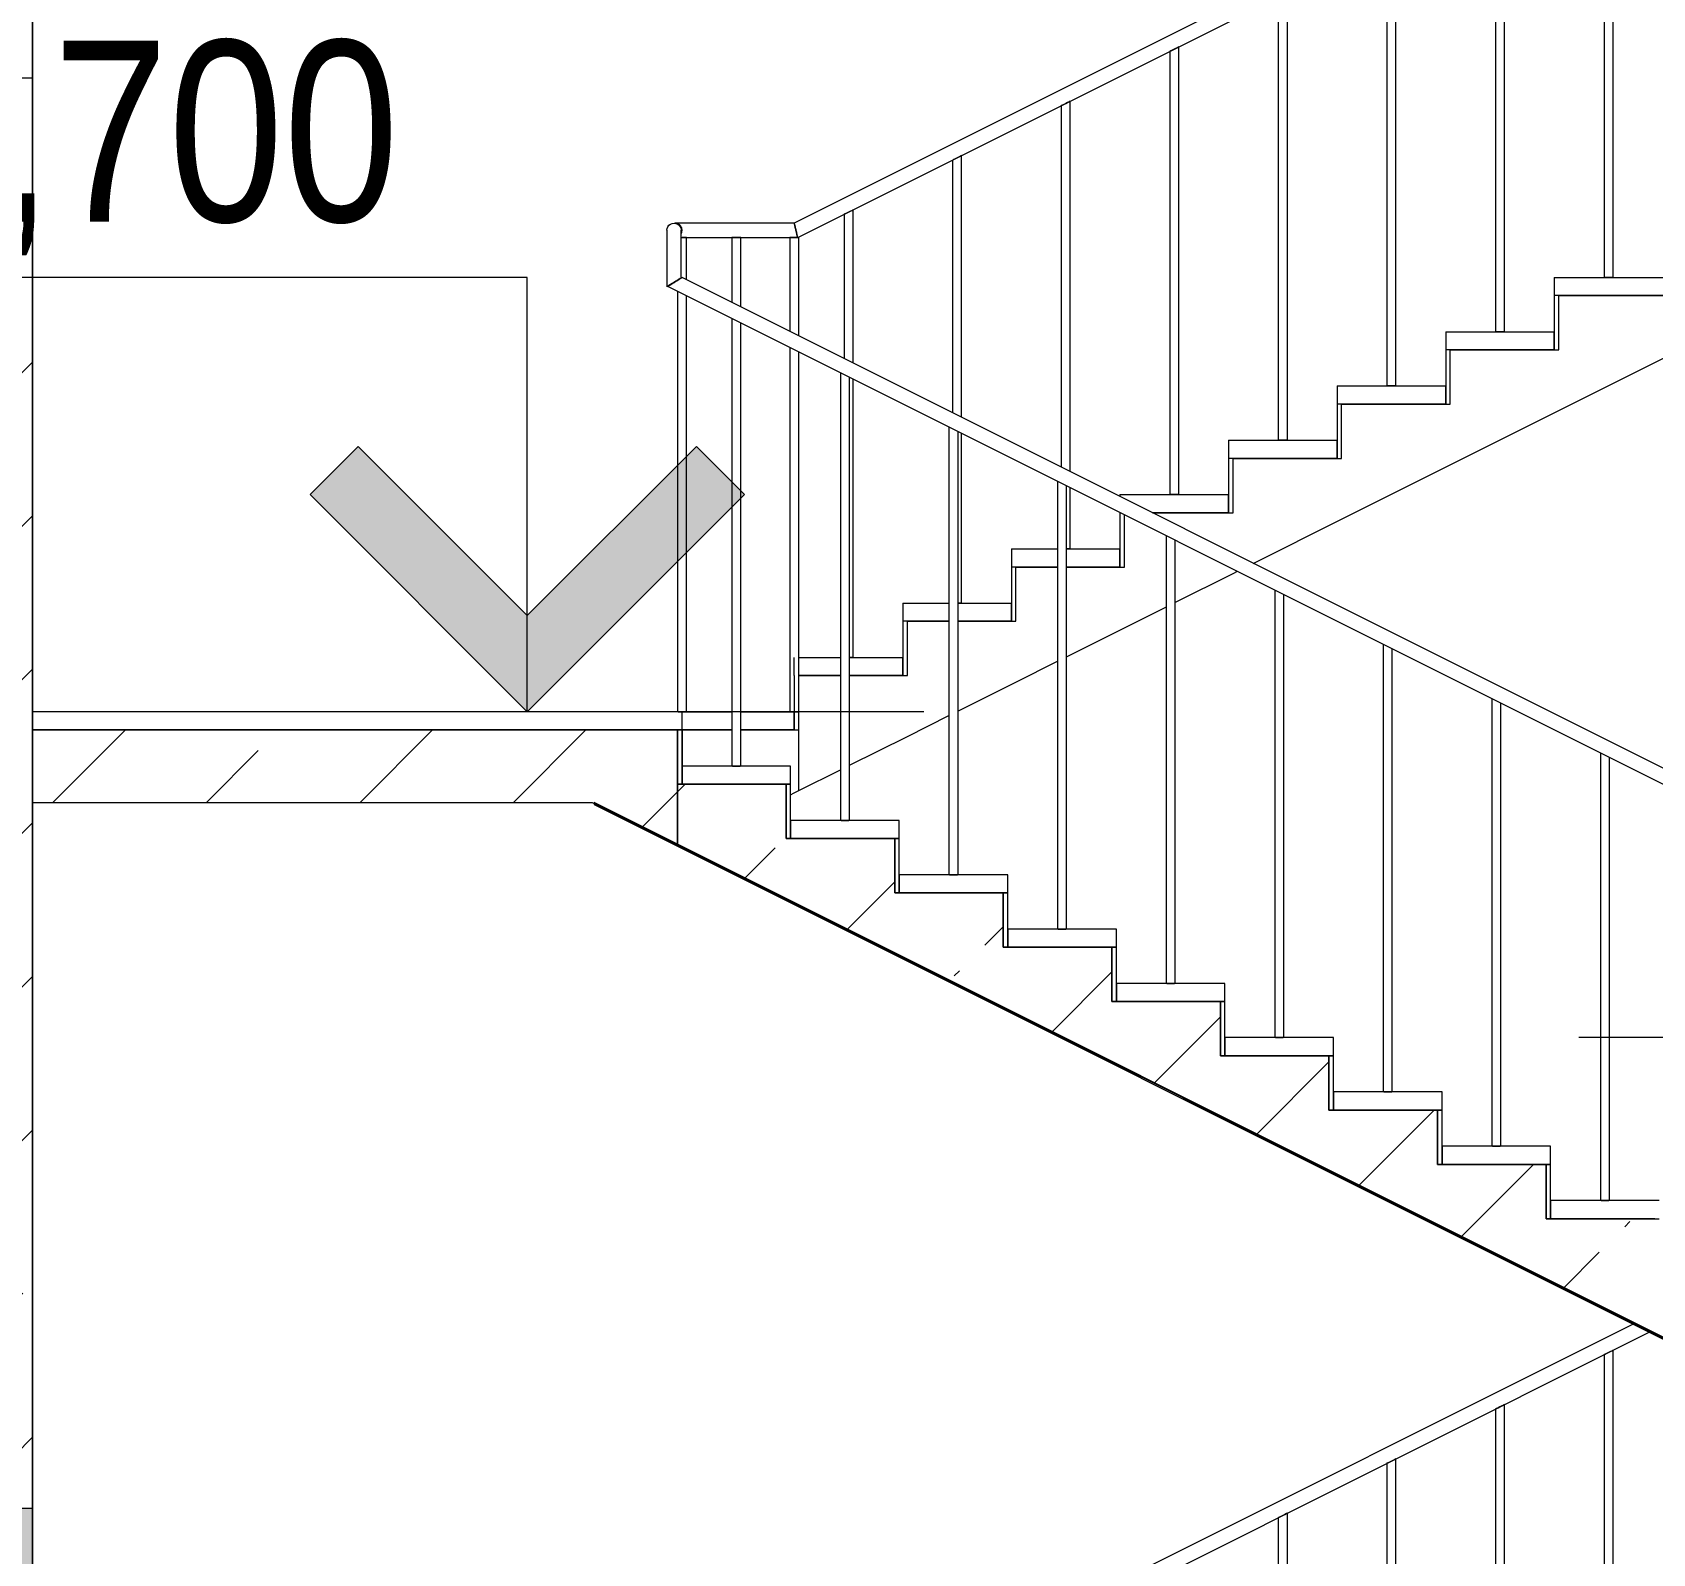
# Model space of a CAD drawing. Header units: millimetres. Extents: x -39507 to 33074, y -24219 to 30962.
# Drawn here: x -29333 to -24856, y 12375 to 16577 of the extents above; entities that cross this region are included whole.
import ezdxf

# ---------------------------------------------------------------- set-up
doc = ezdxf.new("R2010")
doc.units = ezdxf.units.MM
for name, color, linetype, lineweight in [('Балясины', 7, 'Continuous', 9), ('Верхние поручни', 7, 'Continuous', 9), ('Высотные отметки', 7, 'Continuous', 9), ('Лестницы', 7, 'Continuous', 9), ('Лестницы-1', 7, 'Continuous', 18), ('Ограждение', 7, 'Continuous', 9), ('Перекрытия', 7, 'Continuous', 9), ('Проступи_подступенки', 7, 'Continuous', 18), ('Проступи_подступенки-1', 7, 'Continuous', 9), ('Стены', 7, 'Continuous', 9), ('Структура _1_', 7, 'Continuous', 18), ('Штриховка разреза-2', 7, 'Continuous', 9)]:
    doc.layers.add(name, color=color, linetype=linetype, lineweight=lineweight)
doc.styles.add('Arial Narrow', font='ARIALN.TTF', dxfattribs={"height": 500})
pattern_1 = [(45, (-2885.9, 6475), (-424.264, 424.264), [600, -100, 20, -100]), (45, (-2885.9, 6899), (-424.264, 424.264), [])]

# ---------------------------------------------------------------- blocks, each defined once
blk = doc.blocks.new('Ограждение - 25mm-6839114-Разрез 2-2')
at = {"layer": 'Балясины'}
for p, q in [((-23495.4, 26874), (-23495.4, 25650)), ((-23470.4, 25650), (-23470.4, 26886.5)), ((-23495.4, 25650), (-23482.9, 25650)), ((-23482.9, 25650), (-23493.7, 25650)), ((-23482.9, 25650), (-23470.4, 25650)), ((-23472.1, 25650), (-23482.9, 25650))]:
    blk.add_line(p, q, dxfattribs=at)
at = {"layer": 'Балясины', "flags": 128}
for points in [[(-23482.9, 26880.3), (-23488.3, 26877.6), (-23492.7, 26875.4), (-23495.1, 26874.2), (-23492.7, 26875.4), (-23488.3, 26877.6), (-23482.9, 26880.3)], [(-23482.9, 26880.3), (-23477.5, 26883), (-23473.1, 26885.2), (-23470.7, 26886.4), (-23473.1, 26885.2), (-23477.5, 26883), (-23482.9, 26880.3)]]:
    blk.add_lwpolyline(points, dxfattribs=at)
blk = doc.blocks.new('Ограждение - 25mm-V37-Разрез 2-2')
at = {"layer": 'Балясины'}
for p, q in [((-26490.4, 20574), (-26490.4, 19576)), ((-26465.4, 19563.5), (-26465.4, 20586.5)), ((-26465.4, 19350), (-26465.4, 19519)), ((-26475.8, 19350), (-26465.4, 19350)), ((-26467.1, 19350), (-26475.8, 19350))]:
    blk.add_line(p, q, dxfattribs=at)
at = {"layer": 'Балясины', "flags": 128}
for points in [[(-26477.9, 20580.3), (-26483.3, 20577.6), (-26487.7, 20575.4), (-26490.1, 20574.2), (-26487.7, 20575.4), (-26483.3, 20577.6), (-26477.9, 20580.3)], [(-26477.9, 20580.3), (-26472.5, 20583), (-26468.1, 20585.2), (-26465.7, 20586.4), (-26468.1, 20585.2), (-26472.5, 20583), (-26477.9, 20580.3)]]:
    blk.add_lwpolyline(points, dxfattribs=at)
blk = doc.blocks.new('Ограждение - 25mm-V38-Разрез 2-2')
at = {"layer": 'Балясины'}
for p, q in [((-26790.4, 20424), (-26790.4, 19726.1)), ((-26765.4, 19713.6), (-26765.4, 20436.5)), ((-26765.4, 19200), (-26765.4, 19669)), ((-26775.5, 19200), (-26765.4, 19200)), ((-26767.1, 19200), (-26775.5, 19200))]:
    blk.add_line(p, q, dxfattribs=at)
at = {"layer": 'Балясины', "flags": 128}
for points in [[(-26777.9, 20430.3), (-26783.3, 20427.6), (-26787.7, 20425.4), (-26790.1, 20424.2), (-26787.7, 20425.4), (-26783.3, 20427.6), (-26777.9, 20430.3)], [(-26777.9, 20430.3), (-26772.5, 20433), (-26768.1, 20435.2), (-26765.7, 20436.4), (-26768.1, 20435.2), (-26772.5, 20433), (-26777.9, 20430.3)]]:
    blk.add_lwpolyline(points, dxfattribs=at)
blk = doc.blocks.new('Ограждение - 25mm-V39-Разрез 2-2')
at = {"layer": 'Балясины'}
for p, q in [((-27065.4, 19863.7), (-27065.4, 20286.5)), ((-27090.4, 20274), (-27090.4, 19876.2)), ((-27065.4, 19050), (-27065.4, 19819)), ((-27075.4, 19050), (-27065.4, 19050)), ((-27067.1, 19050), (-27075.4, 19050))]:
    blk.add_line(p, q, dxfattribs=at)
at = {"layer": 'Балясины', "flags": 128}
for points in [[(-27077.9, 20280.3), (-27083.3, 20277.6), (-27087.7, 20275.4), (-27090.1, 20274.2), (-27087.7, 20275.4), (-27083.3, 20277.6), (-27077.9, 20280.3)], [(-27077.9, 20280.3), (-27072.5, 20283), (-27068.1, 20285.2), (-27065.7, 20286.4), (-27068.1, 20285.2), (-27072.5, 20283), (-27077.9, 20280.3)]]:
    blk.add_lwpolyline(points, dxfattribs=at)
blk = doc.blocks.new('Ограждение - 25mm-V40-Разрез 2-2')
at = {"layer": 'Балясины'}
for p, q in [((-27400.4, 20210), (-27400.4, 20031.2)), ((-27387.9, 20210), (-27400.4, 20210)), ((-27398.7, 20210), (-27387.9, 20210)), ((-27387.9, 20210), (-27377.1, 20210)), ((-27375.4, 20210), (-27387.9, 20210)), ((-27375.4, 20018.7), (-27375.4, 20210)), ((-27400.4, 19986.5), (-27400.4, 18900)), ((-27375.4, 18900), (-27375.4, 19974))]:
    blk.add_line(p, q, dxfattribs=at)
blk = doc.blocks.new('Ограждение - 25mm-V41-Разрез 2-2')
at = {"layer": 'Балясины'}
for p, q in [((-27537.9, 20210), (-27527.1, 20210)), ((-27525.4, 20210), (-27537.9, 20210)), ((-27525.4, 20093.7), (-27525.4, 20210)), ((-27550.4, 20061.5), (-27550.4, 18900)), ((-27525.4, 18900), (-27525.4, 20049)), ((-27527.1, 18900), (-27548.7, 18900)), ((-27548.7, 18900), (-27527.1, 18900))]:
    blk.add_line(p, q, dxfattribs=at)
blk = doc.blocks.new('Ограждение - 25mm-V29-Разрез 2-2')
at = {"layer": 'Балясины'}
for p, q in [((-27695.4, 24486.5), (-27695.4, 23250)), ((-27695.1, 24486.4), (-27695.1, 24486.4)), ((-27670.4, 23250), (-27670.4, 24474)), ((-27682.9, 23250), (-27693.7, 23250)), ((-27693.7, 23250), (-27682.9, 23250)), ((-27682.9, 23250), (-27672.1, 23250)), ((-27672.1, 23250), (-27682.9, 23250))]:
    blk.add_line(p, q, dxfattribs=at)
blk = doc.blocks.new('Ограждение - 25mm-V49-Разрез 2-2')
at = {"layer": 'Балясины'}
for p, q in [((-26200.4, 15186.5), (-26200.4, 13950)), ((-26200.1, 15186.4), (-26200.1, 15186.4)), ((-26175.4, 13950), (-26175.4, 15174)), ((-26187.9, 13950), (-26198.7, 13950)), ((-26198.7, 13950), (-26187.9, 13950)), ((-26187.9, 13950), (-26181.6, 13950)), ((-26181.6, 13950), (-26187.9, 13950)), ((-26181.5, 13950), (-26177.1, 13950)), ((-26177.1, 13950), (-26181.5, 13950))]:
    blk.add_line(p, q, dxfattribs=at)
blk = doc.blocks.new('Ограждение - 25mm-V42-Разрез 2-2')
at = {"layer": 'Балясины'}
for p, q in [((-25900.4, 19236.5), (-25900.4, 18000)), ((-25900.1, 19236.4), (-25900.1, 19236.4)), ((-25875.4, 18000), (-25875.4, 19224)), ((-25887.9, 18000), (-25898.1, 18000)), ((-25898.1, 18000), (-25887.9, 18000)), ((-25887.9, 18000), (-25877.1, 18000)), ((-25877.1, 18000), (-25887.9, 18000))]:
    blk.add_line(p, q, dxfattribs=at)
blk = doc.blocks.new('Ограждение - 25mm-V30-Разрез 2-2')
at = {"layer": 'Балясины'}
for p, q in [((-25895.4, 23586.5), (-25895.4, 22350)), ((-25895.1, 23586.4), (-25895.1, 23586.4)), ((-25870.4, 22350), (-25870.4, 23574)), ((-25882.9, 22350), (-25893.7, 22350)), ((-25893.7, 22350), (-25882.9, 22350)), ((-25882.9, 22350), (-25872.1, 22350)), ((-25872.1, 22350), (-25882.9, 22350))]:
    blk.add_line(p, q, dxfattribs=at)
blk = doc.blocks.new('Ограждение - 25mm-V79-Разрез 2-2')
at = {"layer": 'Балясины'}
for p, q in [((-27240.4, 20210), (-27240.4, 19951.2)), ((-27227.9, 20210), (-27240.4, 20210)), ((-27238.7, 20210), (-27227.9, 20210)), ((-27227.9, 20210), (-27217.1, 20210)), ((-27215.4, 20210), (-27227.9, 20210)), ((-27215.4, 19938.7), (-27215.4, 20210)), ((-27240.4, 19906.5), (-27240.4, 18900)), ((-27215.4, 18900), (-27215.4, 19894)), ((-27240.4, 18900), (-27227.9, 18900)), ((-27227.9, 18900), (-27238.7, 18900)), ((-27227.9, 18900), (-27215.4, 18900))]:
    blk.add_line(p, q, dxfattribs=at)
blk = doc.blocks.new('Ограждение - 25mm-V80-Разрез 2-2')
at = {"layer": 'Балясины'}
for p, q in [((-27537.9, 20210), (-27527.1, 20210)), ((-27527.1, 20210), (-27537.9, 20210)), ((-27525.4, 20093.7), (-27525.4, 20210)), ((-27550.4, 20061.5), (-27550.4, 18900)), ((-27525.4, 18900), (-27525.4, 20049)), ((-27527.1, 18900), (-27548.7, 18900)), ((-27548.7, 18900), (-27527.1, 18900))]:
    blk.add_line(p, q, dxfattribs=at)
blk = doc.blocks.new('Ограждение - 25mm-6838888-Разрез 2-2')
at = {"layer": 'Балясины'}
for p, q in [((-27845.4, 24561.5), (-27845.4, 23400)), ((-27845.1, 24561.4), (-27845.1, 24561.4)), ((-27820.4, 23400), (-27820.4, 24549)), ((-27832.9, 23400), (-27843.7, 23400)), ((-27843.7, 23400), (-27832.9, 23400)), ((-27832.9, 23400), (-27820.4, 23400)), ((-27822.1, 23400), (-27832.9, 23400))]:
    blk.add_line(p, q, dxfattribs=at)
blk = doc.blocks.new('Ограждение - Ограждение-6819977-Разрез 2-2')
for name, p in [('Ограждение - 25mm-6839114-Разрез 2-2', (-1495, -9750)), ('Ограждение - 25mm-6839114-Разрез 2-2', (-1795, -9900)), ('Ограждение - 25mm-6839114-Разрез 2-2', (-2095, -10050)), ('Ограждение - 25mm-6839114-Разрез 2-2', (-2395, -10200)), ('Ограждение - 25mm-6839114-Разрез 2-2', (-2695, -10350)), ('Ограждение - 25mm-V37-Разрез 2-2', (0, -4200)), ('Ограждение - 25mm-V38-Разрез 2-2', (0, -4200)), ('Ограждение - 25mm-V39-Разрез 2-2', (0, -4200)), ('Ограждение - 25mm-V41-Разрез 2-2', (0, -4200)), ('Ограждение - 25mm-V80-Разрез 2-2', (0, -4200)), ('Ограждение - 25mm-V40-Разрез 2-2', (0, -4200)), ('Ограждение - 25mm-V79-Разрез 2-2', (0, -4200)), ('Ограждение - 25mm-6838888-Разрез 2-2', (295, -8700)), ('Ограждение - 25mm-V29-Разрез 2-2', (295, -8700)), ('Ограждение - 25mm-V29-Разрез 2-2', (595, -8850)), ('Ограждение - 25mm-V29-Разрез 2-2', (895, -9000)), ('Ограждение - 25mm-V29-Разрез 2-2', (1195, -9150)), ('Ограждение - 25mm-V49-Разрез 2-2', (0, 0)), ('Ограждение - 25mm-V42-Разрез 2-2', (0, -4200)), ('Ограждение - 25mm-V30-Разрез 2-2', (295, -8700)), ('Ограждение - 25mm-V30-Разрез 2-2', (595, -8850)), ('Ограждение - 25mm-V30-Разрез 2-2', (895, -9000)), ('Ограждение - 25mm-6839114-Разрез 2-2', (-1495, -13950)), ('Ограждение - 25mm-6839114-Разрез 2-2', (-1795, -14100)), ('Ограждение - 25mm-6839114-Разрез 2-2', (-2095, -14250)), ('Ограждение - 25mm-6839114-Разрез 2-2', (-2395, -14400))]:
    blk.add_blockref(name, p)
blk = doc.blocks.new('Тип верхнего поручня - Верхний поручень_Внутренний_-6840876-Разрез 2-2')
at = {"layer": 'Верхние поручни'}
for p, q in [((-24906.8, 17210.5), (-27227.9, 16050)), ((-27218.4, 16010), (-24862.1, 17188.2)), ((-27580, 16030), (-27580, 15874)), ((-27227.9, 16050), (-27557.9, 16050)), ((-27540, 15898.7), (-27540, 16030)), ((-27540.1, 16010), (-27218.4, 16010)), ((-23637.9, 13950), (-27537.9, 15900)), ((-27577.9, 15875.3), (-23647.3, 13910)), ((-24910.2, 13008.8), (-27227.9, 11850)), ((-27218.4, 11810), (-24865.5, 12986.5))]:
    blk.add_line(p, q, dxfattribs=at)
at = {"layer": 'Верхние поручни', "flags": 128}
for points in [[(-27580, 16030), (-27579.3, 16035.2), (-27577.3, 16040), (-27574.1, 16044.1), (-27570, 16047.3), (-27565.2, 16049.3), (-27560, 16050)], [(-27560, 16050), (-27554.8, 16049.3), (-27550, 16047.3), (-27545.8, 16044.1), (-27542.7, 16040), (-27540.7, 16035.2), (-27540, 16030)], [(-27537.9, 16030), (-27538.6, 16035.2), (-27540.6, 16040), (-27543.7, 16044.1), (-27547.9, 16047.3), (-27552.7, 16049.3), (-27557.9, 16050)], [(-27539.9, 16021.2), (-27538.6, 16024.8), (-27537.9, 16030)], [(-27560, 15886.3), (-27554.8, 15889.5), (-27550, 15892.5), (-27545.8, 15895.1), (-27542.7, 15897)], [(-27542.7, 15897), (-27545.8, 15895.1), (-27550, 15892.5), (-27554.8, 15889.5), (-27560, 15886.3)], [(-27557.9, 15887.6), (-27552.7, 15890.8), (-27547.9, 15893.8), (-27543.7, 15896.4), (-27540.6, 15898.3), (-27538.6, 15899.6), (-27537.9, 15900)], [(-27540.6, 15898.3), (-27543.7, 15896.4), (-27547.9, 15893.8), (-27552.7, 15890.8), (-27557.9, 15887.6)], [(-27560, 15886.3), (-27565.2, 15883.1), (-27570, 15880.2), (-27574.1, 15877.6), (-27577.3, 15875.6), (-27579.3, 15874.4), (-27580, 15874)], [(-27577.3, 15875.6), (-27574.1, 15877.6), (-27570, 15880.2), (-27565.2, 15883.1), (-27560, 15886.3)], [(-27557.9, 15887.6), (-27563.1, 15884.4), (-27567.9, 15881.5), (-27572, 15878.9), (-27575.2, 15876.9)], [(-27575.2, 15876.9), (-27572, 15878.9), (-27567.9, 15881.5), (-27563.1, 15884.4), (-27557.9, 15887.6)]]:
    blk.add_lwpolyline(points, dxfattribs=at)
at = {"layer": 'Верхние поручни'}
for points, knots in [([(-27537.9, 16030), (-27537.9, 16031.7), (-27538.2, 16034.4), (-27539.3, 16037.7), (-27540.5, 16040), (-27541.7, 16041.8), (-27542.8, 16043.2), (-27544, 16044.5), (-27545.7, 16045.9), (-27547.5, 16047.1), (-27549, 16048), (-27550.2, 16048.5), (-27551.4, 16049), (-27552.7, 16049.3), (-27554, 16049.6), (-27555.3, 16049.8), (-27556.6, 16050), (-27557.4, 16050), (-27557.9, 16050)], [0, 0, 0, 0, 0.0833333, 0.125, 0.1666667, 0.2083333, 0.2291667, 0.25, 0.2916667, 0.3333333, 0.3541667, 0.375, 0.3958333, 0.4166667, 0.4375, 0.4583333, 0.4791667, 0.5, 0.5, 0.5, 0.5]), ([(-27223.2, 16030), (-27223.6, 16031.7), (-27224.4, 16035.2), (-27225.5, 16040.1), (-27226.5, 16044.3), (-27227.5, 16048.6), (-27227.9, 16050), (-27227.9, 16050)], [0, 0, 0, 0, 0.0833333, 0.1666667, 0.25, 0.3333333, 0.5, 0.5, 0.5, 0.5]), ([(-27218.4, 16010), (-27218.4, 16010), (-27218.8, 16011.4), (-27219.8, 16015.7), (-27220.8, 16019.9), (-27221.9, 16024.8), (-27222.7, 16028.3), (-27223.2, 16030)], [0.5, 0.5, 0.5, 0.5, 0.6666667, 0.75, 0.8333333, 0.9166667, 1, 1, 1, 1]), ([(-27539.9, 16021.2), (-27539.7, 16021.6), (-27539.3, 16022.5), (-27539, 16023.4), (-27538.8, 16023.9)], [0.85513967, 0.85513967, 0.85513967, 0.85513967, 0.875, 0.90141825, 0.90141825, 0.90141825, 0.90141825]), ([(-27221.7, 16023.9), (-27221.4, 16022.5), (-27220.7, 16019.6), (-27219.8, 16015.7), (-27219.3, 16013.6), (-27219.1, 16012.7)], [0.0985818, 0.0985818, 0.0985818, 0.0985818, 0.1666667, 0.25, 0.3333333, 0.3333333, 0.3333333, 0.3333333])]:
    blk.add_open_spline(points, degree=3, knots=knots, dxfattribs=at)
for points in [[(-27538.6, 16024.8), (-27538.1, 16026.5), (-27537.9, 16028.3), (-27537.9, 16030)], [(-27227.2, 16047.3), (-27227, 16046.4), (-27226.5, 16044.3), (-27225.5, 16040.1), (-27224.4, 16035.2), (-27223.6, 16031.7), (-27223.2, 16030)], [(-27223.2, 16030), (-27222.7, 16028.3), (-27222.3, 16026.5), (-27221.9, 16024.8)]]:
    blk.add_open_spline(points, degree=3, dxfattribs=at)
blk = doc.blocks.new('Высотные отметки - Высотная отметка - Стрелка-4455449-Разрез 2-2')
at = {"layer": 'Высотные отметки'}
blk.add_hatch(color=256, dxfattribs=at).paths.add_polyline_path([(-36565.6, -5267.2), (-36098.4, -5734.3), (-35631.2, -5267.2), (-35498.4, -5400), (-36098.4, -6000), (-36698.4, -5400)], flags=0)
for p, q in [((-36098.4, -4800), (-39098.4, -4800)), ((-36098.4, -6000), (-36098.4, -4800)), ((-36565.6, -5267.2), (-36698.4, -5400)), ((-36098.4, -5734.3), (-36565.6, -5267.2)), ((-35631.2, -5267.2), (-36098.4, -5734.3)), ((-35498.4, -5400), (-35631.2, -5267.2)), ((-36698.4, -5400), (-36098.4, -6000)), ((-36098.4, -6000), (-35498.4, -5400)), ((-35002.8, -6000), (-36395.1, -6000))]:
    blk.add_line(p, q, dxfattribs=at)

msp = doc.modelspace()

# ---------------------------------------------------------------- hatches: boundary and pattern name
at = {"layer": 'Лестницы'}
h = msp.add_hatch(dxfattribs=at)
h.set_pattern_fill('FP_2', color=256, style=0, pattern_type=2)
h.set_pattern_definition(pattern_1)
h.paths.add_polyline_path([(-27550.4, 14332.3), (-27550.4, 14650), (-29332.9, 14650), (-29332.9, 14450), (-27785.8, 14450), (-27599.1, 14356.7)], flags=0)
h = msp.add_hatch(dxfattribs=at)
h.set_pattern_fill('FP_2', color=256, style=0, pattern_type=2)
h.set_pattern_definition(pattern_1)
h.paths.add_polyline_path([(-23650.4, 12382.3), (-23650.4, 12700), (-23950.4, 12700), (-23950.4, 12850), (-24250.4, 12850), (-24250.4, 13000), (-24550.4, 13000), (-24550.4, 13150), (-24850.4, 13150), (-24850.4, 13300), (-25150.4, 13300), (-25150.4, 13450), (-25450.4, 13450), (-25450.4, 13600), (-25750.4, 13600), (-25750.4, 13750), (-26050.4, 13750), (-26050.4, 13900), (-26350.4, 13900), (-26350.4, 14050), (-26650.4, 14052.3), (-26650.4, 14200), (-26950.4, 14200), (-26950.4, 14350), (-27250.4, 14350), (-27250.4, 14500), (-27550.4, 14500), (-27550.4, 14332.3), (-23923.4, 12518.8)], flags=0)
at = {"layer": 'Штриховка разреза-2'}
h = msp.add_hatch(dxfattribs=at)
h.set_pattern_fill('FP_2', color=256, style=0, pattern_type=2)
h.set_pattern_definition(pattern_1)
h.paths.add_polyline_path([(-31682.9, 16450), (-29332.9, 16450), (-29332.9, 16700), (-31682.9, 16700), (-31682.9, 16462.1)], flags=0)
h.paths.add_polyline_path([(16067.1, 16450), (16067.1, 16700), (-21832.9, 16700), (-21832.9, 16450), (16063.1, 16450)], flags=0)
h = msp.add_hatch(dxfattribs=at)
h.set_pattern_fill('FP_2', color=256, style=0, pattern_type=2)
h.set_pattern_definition(pattern_1)
h.paths.add_polyline_path([(-29332.9, 12500), (-29332.9, 16450), (-29532.9, 16450), (-29532.9, 12500)], flags=0)
h = msp.add_hatch(dxfattribs=at)
h.set_pattern_fill('FP_2', color=256, style=0, pattern_type=2)
h.set_pattern_definition(pattern_1)
h.paths.add_polyline_path([(25717.1, 12250), (25717.1, 12500), (23567.1, 12500), (23567.1, 12250), (25702.9, 12250)], flags=0)
h.paths.add_polyline_path([(-31382.9, 12250), (-29332.9, 12250), (-29332.9, 12500), (-31682.9, 12500), (-31682.9, 12250)], flags=0)
h.paths.add_polyline_path([(-21832.9, 12250), (16067.1, 12250), (16067.1, 12500), (-21832.9, 12500)], flags=0)

# ---------------------------------------------------------------- linework, layer by layer
at = {"layer": 'Высотные отметки'}
for p, q in [((-27687.4, 14700), (-27965.5, 14700)), ((-27628.8, 14700), (-27687.4, 14700))]:
    msp.add_line(p, q, dxfattribs=at)
at = {"layer": 'Лестницы'}
for p, q in [((-25115.4, 15850), (-24815.4, 15850)), ((-25115.4, 15700), (-25115.4, 15850)), ((-25415.4, 15700), (-25115.4, 15700)), ((-25415.4, 15550), (-25415.4, 15700)), ((-25115.4, 15532.3), (-24815.4, 15682.3)), ((-25715.4, 15550), (-25415.4, 15550)), ((-25715.4, 15400), (-25715.4, 15550)), ((-25415.4, 15382.3), (-25115.4, 15532.3)), ((-26015.4, 15400), (-25715.4, 15400)), ((-26015.4, 15250), (-26015.4, 15400)), ((-25715.4, 15232.3), (-25415.4, 15382.3)), ((-26315.4, 15100), (-26315.4, 15244)), ((-26237.9, 15250), (-26015.4, 15250)), ((-25959.7, 15110.1), (-25715.4, 15232.3)), ((-26615.4, 15100), (-26499.8, 15100)), ((-26615.4, 14950), (-26615.4, 15100)), ((-26475.9, 15100), (-26315.4, 15100)), ((-26015.4, 15082.3), (-26002.9, 15088.5)), ((-26175.9, 15002), (-26015.4, 15082.3)), ((-26315.4, 14932.3), (-26199.8, 14990.1)), ((-26915.4, 14950), (-26800.2, 14950)), ((-26915.4, 14800), (-26915.4, 14950)), ((-26775.6, 14950), (-26615.4, 14950)), ((-26475.6, 14852.2), (-26315.4, 14932.3)), ((-26615.4, 14782.3), (-26500.2, 14839.9)), ((-27215.4, 14800), (-27100.3, 14800)), ((-27215.4, 14482.3), (-27215.4, 14800)), ((-27075.5, 14800), (-26915.4, 14800)), ((-26775.5, 14702.2), (-26615.4, 14782.3)), ((-26915.4, 14632.3), (-26800.3, 14689.9)), ((-27550.4, 14650), (-27537.9, 14650)), ((-27550.4, 14450), (-27550.4, 14650)), ((-27537.9, 14650), (-27400.4, 14650)), ((-27537.9, 14650), (-27537.9, 14500)), ((-27537.9, 14500), (-27537.9, 14650)), ((-27375.4, 14650), (-27280, 14650)), ((-27280, 14650), (-27227.9, 14650)), ((-27227.9, 14650), (-27215.4, 14650)), ((-27215.4, 14482.3), (-27215.4, 14650)), ((-27075.4, 14552.3), (-26915.4, 14632.3)), ((-27215.4, 14482.3), (-27100.3, 14539.8)), ((-27237.9, 14471), (-27227.9, 14476)), ((-27227.9, 14476), (-27215.4, 14482.3))]:
    msp.add_line(p, q, dxfattribs=at)
at = {"layer": 'Лестницы-1'}
for p, q in [((-27550.4, 14650), (-29332.9, 14650)), ((-29332.9, 14650), (-29332.9, 14450)), ((-27550.4, 14332.3), (-27550.4, 14650)), ((-27250.4, 14500), (-27550.4, 14500)), ((-27550.4, 14500), (-27550.4, 14332.3)), ((-27250.4, 14350), (-27250.4, 14500)), ((-29332.9, 14450), (-27785.8, 14450)), ((-27785.8, 14450), (-27550.4, 14332.3)), ((-27550.4, 14332.3), (-23650.4, 12382.3)), ((-26950.4, 14350), (-27250.4, 14350)), ((-26950.4, 14200), (-26950.4, 14350)), ((-26650.4, 14200), (-26950.4, 14200)), ((-26650.4, 14050), (-26650.4, 14200)), ((-26350.4, 14050), (-26650.4, 14050)), ((-26350.4, 13900), (-26350.4, 14050)), ((-26050.4, 13900), (-26350.4, 13900)), ((-26050.4, 13750), (-26050.4, 13900)), ((-25750.4, 13750), (-26050.4, 13750)), ((-25750.4, 13600), (-25750.4, 13750)), ((-25450.4, 13600), (-25750.4, 13600)), ((-25450.4, 13450), (-25450.4, 13600)), ((-25150.4, 13450), (-25450.4, 13450)), ((-25150.4, 13300), (-25150.4, 13450)), ((-24850.4, 13300), (-25150.4, 13300))]:
    msp.add_line(p, q, dxfattribs=at)
at = {"layer": 'Перекрытия'}
for p, q in [((-29332.9, 16450), (-29332.9, 16700)), ((-29332.9, 16450), (-31682.6, 16450)), ((-29332.9, 16450), (-31382.9, 16450)), ((-29332.9, 16450), (-29562.9, 16450)), ((-29332.9, 16450), (-29562.9, 16450)), ((-31383.4, 12500), (-29332.9, 12500)), ((-29332.9, 12250), (-29332.9, 12500))]:
    msp.add_line(p, q, dxfattribs=at)
at = {"layer": 'Проступи_подступенки'}
for p, q in [((-27537.9, 14700), (-29332.9, 14700)), ((-29332.9, 14700), (-29332.9, 14650)), ((-27537.9, 14650), (-27537.9, 14700)), ((-29332.9, 14650), (-27537.9, 14650)), ((-27537.9, 14650), (-27550.4, 14650)), ((-27550.4, 14650), (-27550.4, 14500)), ((-27537.9, 14500), (-27537.9, 14650)), ((-27237.9, 14550), (-27537.9, 14550)), ((-27537.9, 14550), (-27537.9, 14500)), ((-27237.9, 14500), (-27237.9, 14550)), ((-27550.4, 14500), (-27537.9, 14500)), ((-27537.9, 14500), (-27237.9, 14500)), ((-27237.9, 14500), (-27250.4, 14500)), ((-27250.4, 14500), (-27250.4, 14350)), ((-27237.9, 14350), (-27237.9, 14500)), ((-26937.9, 14400), (-27237.9, 14400)), ((-27237.9, 14400), (-27237.9, 14350)), ((-26937.9, 14350), (-26937.9, 14400)), ((-27250.4, 14350), (-27237.9, 14350)), ((-27237.9, 14350), (-26937.9, 14350)), ((-26937.9, 14350), (-26950.4, 14350)), ((-26950.4, 14350), (-26950.4, 14200)), ((-26937.9, 14200), (-26937.9, 14350)), ((-26637.9, 14250), (-26937.9, 14250)), ((-26937.9, 14250), (-26937.9, 14200)), ((-26637.9, 14200), (-26637.9, 14250)), ((-26950.4, 14200), (-26937.9, 14200)), ((-26937.9, 14200), (-26637.9, 14200)), ((-26637.9, 14200), (-26650.4, 14200)), ((-26650.4, 14200), (-26650.4, 14050)), ((-26637.9, 14050), (-26637.9, 14200)), ((-26337.9, 14100), (-26637.9, 14100)), ((-26637.9, 14100), (-26637.9, 14050)), ((-26337.9, 14050), (-26337.9, 14100)), ((-26650.4, 14050), (-26637.9, 14050)), ((-26637.9, 14050), (-26337.9, 14050)), ((-26337.9, 14050), (-26350.4, 14050)), ((-26350.4, 14050), (-26350.4, 13900)), ((-26337.9, 13900), (-26337.9, 14050)), ((-26037.9, 13950), (-26337.9, 13950)), ((-26337.9, 13950), (-26337.9, 13900)), ((-26037.9, 13900), (-26037.9, 13950)), ((-26350.4, 13900), (-26337.9, 13900)), ((-26337.9, 13900), (-26037.9, 13900)), ((-26037.9, 13900), (-26050.4, 13900)), ((-26050.4, 13900), (-26050.4, 13750)), ((-26037.9, 13750), (-26037.9, 13900)), ((-25737.9, 13800), (-26037.9, 13800)), ((-26037.9, 13800), (-26037.9, 13750)), ((-25737.9, 13750), (-25737.9, 13800)), ((-26050.4, 13750), (-26037.9, 13750)), ((-26037.9, 13750), (-25737.9, 13750)), ((-25737.9, 13750), (-25750.4, 13750)), ((-25750.4, 13750), (-25750.4, 13600)), ((-25737.9, 13600), (-25737.9, 13750)), ((-25437.9, 13650), (-25737.9, 13650)), ((-25737.9, 13650), (-25737.9, 13600)), ((-25437.9, 13600), (-25437.9, 13650)), ((-25750.4, 13600), (-25737.9, 13600)), ((-25737.9, 13600), (-25437.9, 13600)), ((-25437.9, 13600), (-25450.4, 13600)), ((-25450.4, 13600), (-25450.4, 13450)), ((-25437.9, 13450), (-25437.9, 13600)), ((-25137.9, 13500), (-25437.9, 13500)), ((-25437.9, 13500), (-25437.9, 13450)), ((-25137.9, 13450), (-25137.9, 13500)), ((-25450.4, 13450), (-25437.9, 13450)), ((-25437.9, 13450), (-25137.9, 13450)), ((-25137.9, 13450), (-25150.4, 13450)), ((-25150.4, 13450), (-25150.4, 13300)), ((-25137.9, 13300), (-25137.9, 13450)), ((-24837.9, 13350), (-25137.9, 13350)), ((-25137.9, 13350), (-25137.9, 13300)), ((-25150.4, 13300), (-25137.9, 13300)), ((-25137.9, 13300), (-24837.9, 13300))]:
    msp.add_line(p, q, dxfattribs=at)
at = {"layer": 'Проступи_подступенки-1'}
for p, q in [((-25127.9, 15900), (-24827.9, 15900)), ((-25127.9, 15900), (-25127.9, 15850)), ((-25127.9, 15850), (-25127.9, 15700)), ((-25115.4, 15850), (-25127.9, 15850)), ((-24827.9, 15850), (-25127.9, 15850)), ((-25115.4, 15700), (-25115.4, 15850)), ((-25427.9, 15750), (-25127.9, 15750)), ((-25427.9, 15750), (-25427.9, 15700)), ((-25127.9, 15700), (-25127.9, 15750)), ((-25427.9, 15700), (-25427.9, 15550)), ((-25415.4, 15700), (-25427.9, 15700)), ((-25127.9, 15700), (-25427.9, 15700)), ((-25415.4, 15550), (-25415.4, 15700)), ((-25127.9, 15700), (-25115.4, 15700)), ((-25727.9, 15600), (-25427.9, 15600)), ((-25727.9, 15600), (-25727.9, 15550)), ((-25427.9, 15550), (-25427.9, 15600)), ((-25727.9, 15550), (-25727.9, 15400)), ((-25715.4, 15550), (-25727.9, 15550)), ((-25427.9, 15550), (-25727.9, 15550)), ((-25715.4, 15400), (-25715.4, 15550)), ((-25427.9, 15550), (-25415.4, 15550)), ((-26027.9, 15450), (-25727.9, 15450)), ((-26027.9, 15450), (-26027.9, 15400)), ((-25727.9, 15400), (-25727.9, 15450)), ((-26027.9, 15400), (-26027.9, 15250)), ((-26015.4, 15400), (-26027.9, 15400)), ((-25727.9, 15400), (-26027.9, 15400)), ((-26015.4, 15250), (-26015.4, 15400)), ((-25727.9, 15400), (-25715.4, 15400)), ((-26327.9, 15300), (-26027.9, 15300)), ((-26327.9, 15300), (-26327.9, 15294.8)), ((-26027.9, 15250), (-26027.9, 15300)), ((-26327.9, 15250), (-26327.9, 15100)), ((-26315.4, 15100), (-26315.4, 15244)), ((-26027.9, 15250), (-26237.9, 15250)), ((-26027.9, 15250), (-26015.4, 15250)), ((-26627.9, 15150), (-26499.9, 15150)), ((-26627.9, 15150), (-26627.9, 15100)), ((-26475.9, 15150), (-26327.9, 15150)), ((-26327.9, 15100), (-26327.9, 15150)), ((-26627.9, 15100), (-26627.9, 14950)), ((-26615.4, 15100), (-26627.9, 15100)), ((-26499.8, 15100), (-26627.9, 15100)), ((-26615.4, 14950), (-26615.4, 15100)), ((-26327.9, 15100), (-26475.9, 15100)), ((-26327.9, 15100), (-26315.4, 15100)), ((-26927.9, 15000), (-26800.2, 15000)), ((-26927.9, 15000), (-26927.9, 14950)), ((-26775.6, 15000), (-26627.9, 15000)), ((-26627.9, 14950), (-26627.9, 15000)), ((-26927.9, 14950), (-26927.9, 14800)), ((-26915.4, 14950), (-26927.9, 14950)), ((-26800.2, 14950), (-26927.9, 14950)), ((-26915.4, 14800), (-26915.4, 14950)), ((-26627.9, 14950), (-26775.6, 14950)), ((-26627.9, 14950), (-26615.4, 14950)), ((-27227.9, 14800), (-27227.9, 14850)), ((-27217.1, 14850), (-27100.3, 14850)), ((-27075.5, 14850), (-26927.9, 14850)), ((-26927.9, 14800), (-26927.9, 14850)), ((-27227.9, 14800), (-27227.9, 14650)), ((-27100.3, 14800), (-27217.4, 14800)), ((-27215.4, 14650), (-27215.4, 14800)), ((-26927.9, 14800), (-27075.5, 14800)), ((-26927.9, 14800), (-26915.4, 14800)), ((-27537.9, 14700), (-27400.3, 14700)), ((-27537.9, 14650), (-27537.9, 14700)), ((-27375.4, 14700), (-27227.9, 14700)), ((-27227.9, 14650), (-27227.9, 14700)), ((-27400.4, 14650), (-27537.9, 14650)), ((-27227.9, 14650), (-27375.4, 14650)), ((-27227.9, 14650), (-27215.4, 14650))]:
    msp.add_line(p, q, dxfattribs=at)
at = {"layer": 'Стены'}
msp.add_line((-29332.9, 26000), (-29332.9, 0), dxfattribs=at)
at = {"layer": 'Структура _1_'}
for p, q in [((-29332.9, 16450), (-29332.9, 16700)), ((-29332.9, 12500), (-29332.9, 16450)), ((-23580.8, 12349.5), (-27780.8, 14450)), ((-27780.8, 14450), (-27780.8, 14444.4)), ((-27780.8, 14444.4), (-23580.8, 12344)), ((-29332.9, 12250), (-29332.9, 12500))]:
    msp.add_line(p, q, dxfattribs=at)

# ---------------------------------------------------------------- block references
at = {"layer": 'Верхние поручни'}
msp.add_blockref('Тип верхнего поручня - Верхний поручень_Внутренний_-6840876-Разрез 2-2', (0, 0), dxfattribs=at)
at = {"layer": 'Высотные отметки'}
for p in [(8132.8, 20700), (14038.3, 18600)]:
    msp.add_blockref('Высотные отметки - Высотная отметка - Стрелка-4455449-Разрез 2-2', p, dxfattribs=at)
at = {"layer": 'Ограждение'}
msp.add_blockref('Ограждение - Ограждение-6819977-Разрез 2-2', (0, 0), dxfattribs=at)

# ---------------------------------------------------------------- texts
at = {"layer": 'Высотные отметки', "insert": (-30406.9, 16554.3), "char_height": 500, "width": 2499.191, "attachment_point": 1, "line_spacing_factor": 0.974696, "style": 'Arial Narrow'}
msp.add_mtext('+14,700', dxfattribs=at)

doc.saveas('drawing.dxf')
